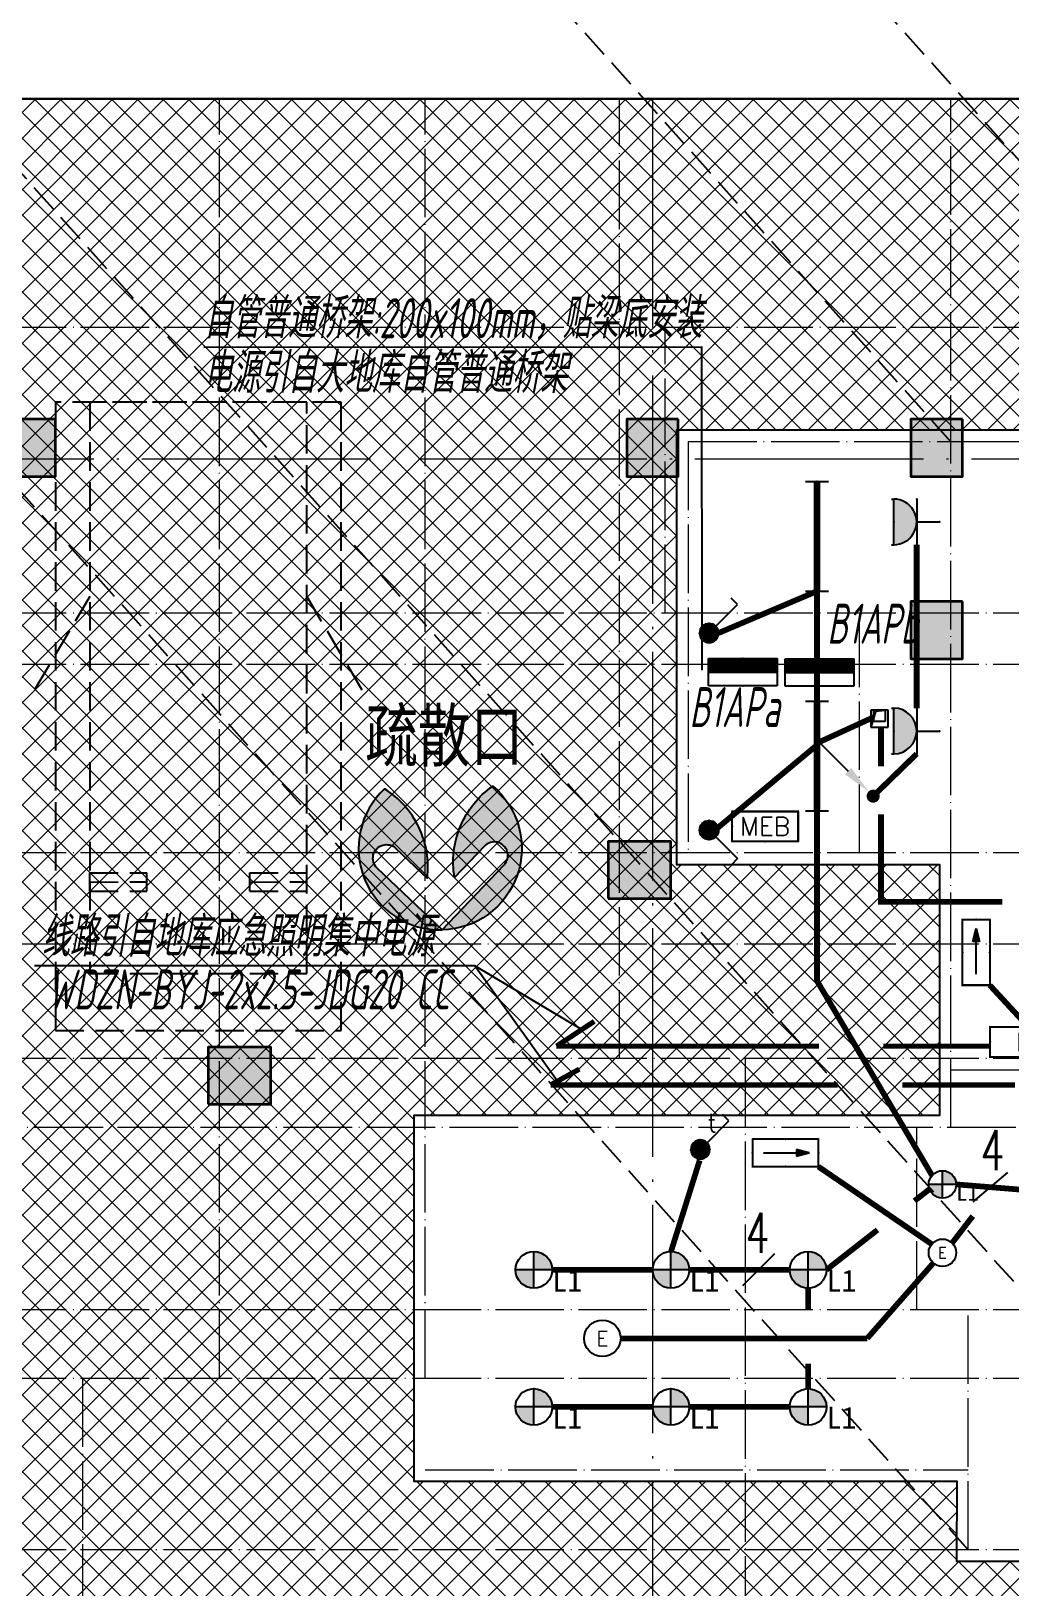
# Model space of a CAD drawing. Extents: x 2803505 to 5851001, y -1372902 to 24339.
# Drawn here: x 3259513 to 3268078, y -724214 to -710595 of the extents above; entities that cross this region are included whole.
import ezdxf
from ezdxf.enums import TextEntityAlignment as Align
from ezdxf.xclip import XClip

# ---------------------------------------------------------------- set-up
doc = ezdxf.new("R2010")
doc.units = 0
doc.header["$LTSCALE"] = 1000
doc.header["$MEASUREMENT"] = 0
doc.header["$XCLIPFRAME"] = 2
for name, pattern in [('__DASH', [0.35, 0.25, -0.1]), ('DASH', [0.35, 0.25, -0.1]), ('DOTE', [2.4200000000000004, 2, -0.2, 0.02, -0.2])]:
    doc.linetypes.add(name, pattern=pattern)
doc.layers.get('0').update_dxf_attribs({"linetype": 'CONTINUOUS'})
for name, color, linetype in [('!!电气', 1, 'CONTINUOUS'), ('0-R疏散口', 20, 'CONTINUOUS'), ('DIM-照明', 7, 'CONTINUOUS'), ('E-天花灯具', 92, 'CONTINUOUS'), ('EQUIP-插座', 3, 'CONTINUOUS'), ('EQUIP-照明', 3, 'CONTINUOUS'), ('EQUIP-箱柜', 3, 'CONTINUOUS'), ('HS-A-停车位（标准）', 9, 'CONTINUOUS'), ('LWIRE', 4, 'CONTINUOUS'), ('TEL_TEXT', 7, 'CONTINUOUS'), ('WIRE-应急', 1, 'DASH'), ('WIRE-照明', 2, 'CONTINUOUS'), ('疏散口', 20, 'CONTINUOUS')]:
    doc.layers.add(name, color=color, linetype=linetype)
for name, color, linetype, lineweight in [('DOTE', 19, 'DOTE', 9), ('填充', 251, 'CONTINUOUS', 5), ('砼柱', 2, 'CONTINUOUS', 35)]:
    doc.layers.add(name, color=color, linetype=linetype, lineweight=lineweight)
doc.styles.add('-宋体', font='', dxfattribs={"width": 0.8})
doc.styles.add('_TCH_LABEL', font='COMPLEX', dxfattribs={"bigfont": 'GBCBIG'})
doc.styles.add('_TEL_DIM', font='SIMPLEX', dxfattribs={"width": 0.8, "height": 3.5, "bigfont": 'HZTXT'})
doc.styles.add('HZTXT', font='gbeitc.shx', dxfattribs={"width": 0.8, "height": 400, "bigfont": 'hztxt.shx'})
doc.styles.get("Standard").update_dxf_attribs({"font": 'gbenor.shx', "bigfont": 'gbcbig.shx'})
doc.styles.add('黑体', font='simhei.ttf')
doc.styles.get('-宋体').set_extended_font_data('SimSun')

# ---------------------------------------------------------------- blocks, each defined once
blk = doc.blocks.new('A$C1DD019F9')
at = {"layer": '疏散口'}
h = blk.add_hatch(color=256, dxfattribs=at)
edge = h.paths.add_edge_path()
edge.add_line((1657.837590239942, 3315.723901660649), (367.3306208625436, 2025.216944172512))
edge.add_arc((562.7390984487897, 1829.808464785995), 276.3493204781321, 134.999999736071, 315.0000450135555)
edge.add_line((758.1477304548025, 1634.400139819365), (1381.488251060247, 2257.740654682275))
edge.add_arc((-487.2515846193137, 1989.868379143272), 1887.841129295078, -24.12321173134552, 8.157426411511608, ccw=False)
edge.add_arc((-487.2518275084583, 1989.868449001487), 1887.841379523462, 303.5961554791981, 335.8767893464231, ccw=False)
edge.add_arc((1657.83757689014, 1657.627985069564), 1658.095916591085, 89.99999953869542, 228.4172749558772, ccw=False)
h = blk.add_hatch(color=256, dxfattribs=at)
edge = h.paths.add_edge_path()
edge.add_line((1657.837590239942, 3315.723901660649), (2948.344559617341, 2025.216944172512))
edge.add_arc((2752.936082031095, 1829.808464785995), 276.3493204781321, -135.00004501355562, 45.000000263928996, ccw=False)
edge.add_line((2557.527450025082, 1634.400139819365), (1934.186929419636, 2257.740654682275))
edge.add_arc((3802.926765099197, 1989.868379143272), 1887.841129295078, 171.8425735884883, 204.1232117313454)
edge.add_arc((3802.927007988342, 1989.868449001489), 1887.841379523464, 204.123210653577, 236.403844520802)
edge.add_arc((1657.837603589745, 1657.627985069564), 1658.095916591085, 311.5827250441228, 450.0000004613047)
for points in [[(1657.837590239942, 3315.723901660649), (367.3306208625437, 2025.216944172512, 1.000000395120669), (758.1477304548025, 1634.400139819365), (1381.488251060247, 2257.740654682275, -0.1417897514410627), (1235.721885070204, 1218.307265423704, -0.141789732410033), (557.3581269979476, 417.3751685111782, -0.6899650482418342), (1657.837590239942, 3315.723901660649)], [(1657.837590239942, 3315.723901660649), (2948.344559617341, 2025.216944172512, -1.000000395120669), (2557.527450025082, 1634.400139819365), (1934.186929419636, 2257.740654682275, 0.1417897514410627), (2079.953295409679, 1218.307265423704, 0.141789732410033), (2758.317053481937, 417.3751685111782, 0.6899650482418342), (1657.837590239942, 3315.723901660649)]]:
    blk.add_lwpolyline(points, format="xyb", close=True, dxfattribs=at)
blk = doc.blocks.new('A$C25A378E3')
at = {"layer": 'HS-A-停车位（标准）', "linetype": 'DASH'}
for p, q in [((299.9288666398497, 4280.200665866025), (299.9276344913524, 4120.200664976728)), ((299.9288666398497, 4280.200665866025), (799.9285807174165, 4280.00894703425)), ((799.9285807174165, 4280.00894703425), (799.9273485837039, 4120.008946264163)), ((1699.929113851395, 4280.193678615266), (1699.927881702897, 4120.19367778569)), ((1699.929113851395, 4280.193678615266), (2199.928827928961, 4280.001959843212)), ((2199.928827928961, 4280.001959843212), (2199.927595795365, 4120.001958953799)), ((299.9276344913524, 4120.200664976728), (799.9273485837039, 4120.008946264163)), ((299.9282505712472, 4200.200665451237), (799.9279646449722, 4200.00894667895)), ((1699.927881702897, 4120.19367778569), (2199.927595795365, 4120.001958953799)), ((1699.928497782676, 4200.193678200361), (2199.928211856517, 4200.001959428308)), ((300.0205537431175, 1700.046125917463), (-199.9740653929766, 2550.049336581258)), ((2200.020893819514, 1700.035927985562), (2700.026429273654, 2550.032717227354))]:
    blk.add_line(p, q, dxfattribs=at)
for points in [[(1.164153218269348e-10, 5499.999999999884), (2499.999999842257, 5499.971898506512), (2499.938176556607, -0.02810114610474557), (-0.06182328553404659, 3.472669050097466e-07)], [(299.9943796824664, 4999.996627852321), (2199.994379562442, 4999.975270717288), (2199.938176575466, -0.02472896687686443), (299.9381766954903, -0.003371831844560802)]]:
    blk.add_lwpolyline(points, close=True, dxfattribs=at)
blk = doc.blocks.new('A$C24B36177')
for points in [[(-146925.0000000014, -57549.99999965215), (-147375.0000000014, -57549.99999965215), (-147375.0000000014, -58049.99999965215), (-146925.0000000014, -58049.99999965215)], [(-141475.0000000014, -57549.99999965215), (-141925.0000000014, -57549.99999965215), (-141925.0000000014, -58049.99999965215), (-141475.0000000014, -58049.99999965215)], [(-138988.8284322531, -57549.99999965215), (-139438.8284322531, -57549.99999965215), (-139438.8284322531, -58049.99999965215), (-138988.8284322531, -58049.99999965215)], [(-138988.8284322531, -59145.63335224113), (-139438.8284322531, -59145.63335224113), (-139438.8284322531, -59645.63335224113), (-138988.8284322531, -59645.63335224113)], [(-142088.8284322531, -61745.63336003432), (-141538.8284322531, -61745.63336003432), (-141538.8284322531, -61245.63336003432), (-142088.8284322531, -61245.63336003432)], [(-145588.8284322531, -63545.63336003432), (-145038.8284322531, -63545.63336003432), (-145038.8284322531, -63045.63336003432), (-145588.8284322531, -63045.63336003432)]]:
    blk.add_hatch(color=252).paths.add_polyline_path(points)
at = {"layer": '砼柱', "color": 252, "lineweight": 35}
for points in [[(-146925.0000000014, -57549.99999965215), (-147375.0000000014, -57549.99999965215), (-147375.0000000014, -58049.99999965215), (-146925.0000000014, -58049.99999965215)], [(-141475.0000000014, -57549.99999965215), (-141925.0000000014, -57549.99999965215), (-141925.0000000014, -58049.99999965215), (-141475.0000000014, -58049.99999965215)], [(-138988.8284322531, -57549.99999965215), (-139438.8284322531, -57549.99999965215), (-139438.8284322531, -58049.99999965215), (-138988.8284322531, -58049.99999965215)], [(-138988.8284322531, -59145.63335224113), (-139438.8284322531, -59145.63335224113), (-139438.8284322531, -59645.63335224113), (-138988.8284322531, -59645.63335224113)], [(-142088.8284322531, -61745.63336003432), (-141538.8284322531, -61745.63336003432), (-141538.8284322531, -61245.63336003432), (-142088.8284322531, -61245.63336003432)], [(-145588.8284322531, -63545.63336003432), (-145038.8284322531, -63545.63336003432), (-145038.8284322531, -63045.63336003432), (-145588.8284322531, -63045.63336003432)]]:
    blk.add_lwpolyline(points, close=True, dxfattribs=at)
blk = doc.blocks.new('A$C74D73064')
at = {"layer": '填充'}
h = blk.add_hatch(dxfattribs=at)
h.set_pattern_fill('ANSI37', color=252, scale=100, style=0)
h.set_pattern_definition([(45, (953418.0689988486, -464688.2486653434), (-112.2532015133644, 112.2532015133644), []), (135, (953418.0689988486, -464688.2486653434), (-112.2532015133644, -112.2532015133644), [])])
h.paths.add_polyline_path([(-52083.8042565519, 29673.63306600228), (1916.182610989315, 29673.63306600228), (1916.182610989315, 10173.63306717912), (-52083.8042565519, 10173.63306717912)])
h.paths.add_polyline_path([(-11083.74449147959, 26773.63476965984), (-11083.6912403265, 26773.57648456504), (-8783.494346726686, 26773.58785209735), (-8783.541175148915, 22973.64755439037), (-11083.74380220973, 22973.63067205681), (-11083.74432452547, 20773.90513350873), (-6483.936796479975, 20773.90367310331), (-6483.949477702496, 17573.8891423319), (-11233.75562675064, 17573.88914349547), (-11233.74334123172, 16873.63447377633), (-13933.75744213234, 16873.63447372487), (-13933.75760567561, 18973.65223021363), (-14083.75512862846, 18973.58447738446), (-14083.75382049417, 21373.59925963939), (-14083.74705618818, 21373.7135991673), (-14083.75400239287, 26773.63143626088)], flags=16)
h.paths.add_polyline_path([(-39083.81565275008, 26773.65008661814), (-39083.86890390317, 26773.59180152335), (-41384.06579750299, 26773.60316905566), (-41384.01896908076, 22973.66287134867), (-39083.81634201994, 22973.64598901512), (-39083.81581970421, 20773.92045046703), (-43683.6233477497, 20773.91899006162), (-43683.61066652718, 17573.90445929021), (-38933.80451747903, 17573.90446045378), (-38933.81680299796, 16873.64979073463), (-36233.80270209734, 16873.64979068318), (-36233.80253855407, 18973.66754717194), (-36083.80501560122, 18973.59979434276), (-36083.80632373551, 21373.6145765977), (-36083.8130880415, 21373.7289161256), (-36083.8061418368, 26773.64675321919)], flags=16)
at = {"color": 252}
for points in [[(-52083.8042565519, 29673.63306600228), (1916.182610989315, 29673.63306600228), (1916.182610989315, 10173.63306717912), (-52083.8042565519, 10173.63306717912)], [(-39083.81565275008, 26773.65008661814), (-39083.86890390317, 26773.59180152335), (-41384.06579750299, 26773.60316905566), (-41384.01896908076, 22973.66287134867), (-39083.81634201994, 22973.64598901512), (-39083.81581970421, 20773.92045046703), (-43683.6233477497, 20773.91899006162), (-43683.61066652718, 17573.90445929021), (-38933.80451747903, 17573.90446045378), (-38933.81680299796, 16873.64979073463), (-36233.80270209734, 16873.64979068318), (-36233.80253855407, 18973.66754717194), (-36083.80501560122, 18973.59979434276), (-36083.80632373551, 21373.6145765977), (-36083.8130880415, 21373.7289161256), (-36083.8061418368, 26773.64675321919)]]:
    blk.add_lwpolyline(points, close=True, dxfattribs=at)
at = {"layer": 'DOTE', "color": 252}
for p, q in [((-41594.96489887079, 93136.92275867716), (-41594.96489887079, 8148.87607650971)), ((196116.043700602, 26519.29986870533), (-86385.24772744626, 26519.29986870522))]:
    blk.add_line(p, q, dxfattribs=at)
at = {"layer": 'DOTE', "color": 252, "linetype": 'DOTE', "ltscale": 0.3}
for p, q in [((-41283.7908923194, 26673.90195027459), (-41284.07226362044, 23073.63609913003)), ((-41283.78804824897, 26673.89948944852), (-38983.80329407274, 26673.89948944876)), ((-38983.96692679939, 26673.91279368429), (-36183.96692247968, 26673.91279368417)), ((-38983.96426578402, 21173.63297298539), (-36183.96373678977, 21173.63501462399)), ((-43583.60904836282, 17673.6404758913), (-38833.8032974177, 17673.64048973739))]:
    blk.add_line(p, q, dxfattribs=at)
at = {"layer": '填充', "color": 252}
for points in [[(-52083.8042565519, 29673.63306600228), (1916.182610989315, 29673.63306600228), (1916.182610989315, 10173.63306717912), (-52083.8042565519, 10173.63306717912)], [(-39083.81565275008, 26773.65008661814), (-39083.86890390317, 26773.59180152335), (-41384.06579750299, 26773.60316905566), (-41384.01896908076, 22973.66287134867), (-39083.81634201994, 22973.64598901512), (-39083.81581970421, 20773.92045046703), (-43683.6233477497, 20773.91899006162), (-43683.61066652718, 17573.90445929021), (-38933.80451747903, 17573.90446045378), (-38933.81680299796, 16873.64979073463), (-36233.80270209734, 16873.64979068318), (-36233.80253855407, 18973.66754717194), (-36083.80501560122, 18973.59979434276), (-36083.80632373551, 21373.6145765977), (-36083.8130880415, 21373.7289161256), (-36083.8061418368, 26773.64675321919)]]:
    blk.add_lwpolyline(points, close=True, dxfattribs=at)
at = {"color": 252}
blk.add_blockref('A$C24B36177', (100104.7992927883, 84419.25646130543), dxfattribs=at)
at = {"layer": '0-R疏散口', "color": 252, "xscale": -0.4305656706515025, "yscale": 0.4305656706515025, "zscale": 0.4305656706515025, "rotation": 181.4259203059818}
blk.add_blockref('A$C1DD019F9', (-44184.43697331846, 23809.04406353913), dxfattribs=at)
at = {"layer": 'HS-A-停车位（标准）', "color": 252, "linetype": 'DASH', "xscale": -1, "rotation": 179.9993559612105}
blk.add_blockref('A$C25A378E3', (-46819.90307558491, 27019.29986835935), dxfattribs=at)
at = {"layer": '0-R疏散口', "color": 252, "style": '-宋体', "width": 0.75}
blk.add_text('疏散口', height=450, dxfattribs=at).set_placement((-44108.35465147963, 23877.91403834289))
blk = doc.blocks.new('HFHFTHFD')
at = {"layer": 'DOTE', "linetype": 'DOTE', "ltscale": 0.3}
for p, q in [((425316.5787020741, 601748.8100473222), (425316.5787020741, 612948.8100463543)), ((427116.5787021646, 601748.8100473222), (427116.5787027501, 612948.8100463543)), ((428816.5787016117, 604548.8100388076), (428816.5787015849, 612948.8100463543)), ((431716.5787021924, 603949.0803065526), (431716.5787021923, 612948.8100463543)), ((472616.5787020951, 610948.8100463543), (418616.5787028495, 610948.8100463543)), ((429216.5787418562, 608448.8079394411), (429216.5792071599, 610948.8075475836)), ((472616.5787020951, 608448.8100463543), (418616.5787028495, 608448.8100463543)), ((430916.5787021924, 606348.8100465569), (430916.5787021922, 608448.8100463543)), ((472616.5787020951, 607998.8100463543), (418616.5787028495, 607998.8100463543)), ((472616.5787020951, 606348.8100465569), (418616.5787028495, 606348.8100465569)), ((472616.5787020951, 605548.8100406288), (418616.5787028495, 605548.8100406289)), ((472616.5787020951, 604548.8100471114), (418616.5787028495, 604548.8100471116)), ((429916.7956125877, 604548.8100471115), (429916.5572264311, 593448.8100475312)), ((418616.5787028495, 603949.0803176122), (472616.5787020951, 603949.0802720234)), ((431416.5779594908, 602348.8100463725), (431416.5779592263, 603948.8100463734)), ((472616.5787020951, 602348.8100463724), (418616.5787028495, 602348.8100463726)), ((431866.5787074884, 600248.8100463784), (431866.5787075731, 602348.8100463543)), ((472616.5787020951, 601748.8100473221), (418616.5787028495, 601748.8100473222)), ((424116.5787026776, 601748.8100392178), (424116.5787026776, 593448.8100475312)), ((472616.5787020951, 600248.810045596), (418616.5787028495, 600248.8100466327))]:
    blk.add_line(p, q, dxfattribs=at)
blk = doc.blocks.new('A$C7F3A17C0')
at = {"color": 251, "linetype": '__DASH', "true_color": 0x636466}
for p, q in [((22902.27094201744, 33464.56624208507), (5579.640258559957, 52818.60173579375)), ((25702.27094089426, 33464.56624208507), (8379.640257436782, 52818.60173579375)), ((23052.27163664997, 23764.56650227751), (5729.640953192487, 43118.60199598619)), ((25552.46730292588, 23764.56650227751), (8229.836619468406, 43118.60199598619))]:
    blk.add_line(p, q, dxfattribs=at)
ref = blk.add_blockref('A$C74D73064', (61886.2688948838, 6790.932014730526))
XClip(ref).set_block_clipping_path([(-52083.80424523528, 10173.634474907187), (1916.182622306107, 29673.634473730403)])
blk.add_blockref('HFHFTHFD', (-408814.1128116697, -576484.2435578944))
blk = doc.blocks.new('$equip$00002540')
blk.add_hatch(color=256).paths.add_polyline_path([(0.2400000000016007, 0.3720000000030268), (0.2400000000016007, 0.2280000000064319), (0.5280000000020664, 0.3000000000029104)])
for p, q in [((-0.7199999999975262, 0.6000000000058208), (-0.7199999999975262, 0)), ((0.7199999999975262, 0.6000000000058208), (-0.7199999999975262, 0.6000000000058208)), ((0.2400000000016007, 0.3720000000030268), (0.2400000000016007, 0.2280000000064319)), ((0.5280000000020664, 0.3000000000029104), (0.2400000000016007, 0.3720000000030268)), ((0.7199999999975262, 0), (0.7199999999975262, 0.6000000000058208)), ((-0.7199999999975262, 0), (0.7199999999975262, 0)), ((0.2400000000016007, 0.2280000000064319), (0.5280000000020664, 0.3000000000029104))]:
    blk.add_line(p, q)
at = {"color": 7}
blk.add_line((-0.4800000000032014, 0.3000000000029104), (0.4800000000032014, 0.3000000000029104), dxfattribs=at)
at = {"const_width": 0.04}
blk.add_lwpolyline([(-0.7199999999975262, 0.6000000000058208), (-0.7199999999975262, 0), (0.7199999999975262, 0), (0.7199999999975262, 0.6000000000058208), (-0.7199999999975262, 0.6000000000058208), (-0.7199999999975262, 0)], dxfattribs=at)
for p in [(0, 0.6000000000058208), (-0.7199999999975262, 0.3000000000029104), (0, 0), (0.7199999999975262, 0.3000000000029104)]:
    blk.add_point(p)
at = {"color": 7, "style": '_TEL_DIM', "flags": 1}
blk.add_attdef('A', text='', height=2e-05, dxfattribs=at).set_placement((0, 0), align=Align.MIDDLE_CENTER)
blk = doc.blocks.new('$equip$00002534')
for p, q in [((-0.7200000000011642, 0.6599999999998545), (-0.7200000000011642, 0)), ((0.7200000000011642, 0.6599999999998545), (-0.7200000000011642, 0.6599999999998545)), ((0.7200000000011642, 0), (0.7200000000011642, 0.6599999999998545)), ((-0.7200000000011642, 0), (0.7200000000011642, 0))]:
    blk.add_line(p, q)
at = {"const_width": 0.04}
blk.add_lwpolyline([(-0.7200000000011642, 0.6599999999998545), (-0.7200000000011642, 0), (0.7200000000011642, 0), (0.7200000000011642, 0.6599999999998545), (-0.7200000000011642, 0.6599999999998545), (-0.7200000000011642, 0)], dxfattribs=at)
for p in [(0, 0.6599999999998545), (-0.7200000000011642, 0.3299999999981083), (0, 0), (0.7200000000011642, 0.3299999999981083)]:
    blk.add_point(p)
at = {"color": 7, "style": '_TEL_DIM'}
blk.add_attdef('$TEXT$', text='', height=0.4, dxfattribs=at).set_placement((0, 0.3299999999981083), align=Align.MIDDLE_CENTER)
at = {"color": 7, "style": '_TEL_DIM', "flags": 1}
blk.add_attdef('A', text='', height=2e-05, dxfattribs=at).set_placement((0, 0), align=Align.MIDDLE_CENTER)
blk = doc.blocks.new('A$C04F44ECC')
at = {"layer": '!!电气'}
for p, q in [((0, 0), (-300, 0)), ((-300, 0), (-300, -300)), ((-250, -200), (-250, 0)), ((0, 0), (-223.3450037743896, -26.92685067094862)), ((-50, 0), (-50, -200)), ((0, -300), (0, 0)), ((-223.3450037743896, -26.92685067094862), (-300, -300)), ((-50, -200), (-250, -200)), ((-300, -300), (0, -300))]:
    blk.add_line(p, q, dxfattribs=at)
blk = doc.blocks.new('$equip$00001159')
for p, q in [((-1.200000000000728, 0.25), (-1.200000000000728, -0.25)), ((-1.200000000000728, 0), (1.200000000000728, 0)), ((1.200000000000728, 0.25), (1.200000000000728, -0.25))]:
    blk.add_line(p, q)
at = {"const_width": 0.14}
blk.add_lwpolyline([(-1.200000000000728, 0), (1.200000000000728, 0)], dxfattribs=at)
at = {"layer": 'EQUIP-照明'}
for p in [(-1.200000000000728, 0), (0, 0), (1.200000000000728, 0)]:
    blk.add_point(p, dxfattribs=at)
at = {"layer": 'EQUIP-照明', "flags": 9}
blk.add_attdef('A', (0, 0), '', height=2e-05, dxfattribs=at)
blk = doc.blocks.new('*X10')
at = {"color": 0}
for p, q in [((-250, 32.84271247461896), (-182.842712474619, 100)), ((-250, 68.19805153394634), (-218.1980515339463, 100)), ((-247.4873734152916, 0), (-147.4873734152916, 100)), ((-212.1320343559642, 0), (-112.1320343559642, 100)), ((-176.7766952966369, 0), (-76.77669529663686, 100)), ((-141.4213562373095, 0), (-41.42135623730948, 100)), ((-106.0660171779821, 0), (-6.066017177982118, 100)), ((-70.71067811865474, 0), (29.28932188134526, 100)), ((-35.35533905932737, 0), (64.64466094067264, 100)), ((0, 0), (100, 100)), ((35.35533905932737, 0), (135.3553390593274, 100)), ((70.71067811865474, 0), (170.7106781186548, 100)), ((106.0660171779821, 0), (206.0660171779821, 100)), ((141.4213562373095, 0), (241.4213562373095, 100)), ((176.7766952966369, 0), (250, 73.22330470336315)), ((212.1320343559642, 0), (250, 37.86796564403577)), ((247.4873734152916, 0), (250, 2.512626584708425))]:
    blk.add_line(p, q, dxfattribs=at)
blk = doc.blocks.new('$equip$00001414')
for p, q in [((0.75, 0.5999999999985448), (-0.75, 0.5999999999985448)), ((-0.75, 0.5999999999985448), (-0.75, 0)), ((0.75, 0), (0.75, 0.5999999999985448)), ((-0.75, 0.2999999999992724), (0.75, 0.2999999999992724)), ((-0.75, 0), (0.75, 0))]:
    blk.add_line(p, q)
at = {"const_width": 0.3}
blk.add_lwpolyline([(-0.75, 0.1500000000014552), (0.75, 0.1500000000014552)], dxfattribs=at)
for p in [(0, 0.5999999999985448), (-0.75, 0.2999999999992724), (0, 0), (0.75, 0.2999999999992724)]:
    blk.add_point(p)
at = {"xscale": 0.00300000000061118, "yscale": 0.00300000000061118, "zscale": 0.00300000000061118}
blk.add_blockref('*X10', (0, 0), dxfattribs=at)
at = {"style": '_TCH_LABEL', "flags": 9}
blk.add_attdef('A', (0, 0), '', height=2e-05, dxfattribs=at)
blk = doc.blocks.new('$equip$00001237')
for p, q in [((-0.5, 1.05000000000291), (-0.5, 1)), ((0.5, 1.05000000000291), (0.5, 1)), ((-0.5, 1), (0.5, 1)), ((0.5, 0.5), (-0.5, 0.5)), ((0, 0.5), (0, 0))]:
    blk.add_line(p, q)
blk.add_arc((0, 1), 0.500000000000025, 180, 0)
for p in [(0, 1), (-0.5, 0.5), (0.5, 0.5), (0, 0)]:
    blk.add_point(p)
for points in [[(0.4330127018911298, 0.75), (-0.4330127018911298, 0.75), (0.5, 1), (-0.5, 1)], [(0.25, 0.5669872981088702), (-0.25, 0.5669872981088702), (0.4330127018911298, 0.75), (-0.4330127018911298, 0.75)], [(0, 0.5), (0, 0.5), (0.25, 0.5669872981088702), (-0.25, 0.5669872981088702)]]:
    blk.add_solid(points)
at = {"flags": 9}
blk.add_attdef('A', (0, 0), '', height=2e-05, dxfattribs=at)
blk = doc.blocks.new('$equip$00001962')
for p, q in [((0.1473139127519971, 0.3556472460822988), (0.625000000003638, 0.8333333333339397)), ((0.625000000003638, 0.8333333333339397), (0.7664213562420628, 0.6919119770955149))]:
    blk.add_line(p, q)
blk.add_circle((3.637978807091713e-12, 0.2083333333339397), 0.2083333333334168)
for p in [(1.091393642127514e-11, 0.4166666666660603), (-0.2083333333284827, 0.2083333333375776), (1.091393642127514e-11, 0), (0.2083333333393966, 0.2083333333375776)]:
    blk.add_point(p)
for points in [[(-0.1041666666642413, 0.3887552924552438), (0.1041666666715173, 0.3887552924552438), (-0.1804219591176661, 0.312500000001819), (0.1804219591249421, 0.312500000001819)], [(3.637978807091713e-12, 0.4166666666660603), (3.637978807091713e-12, 0.4166666666660603), (-0.1041666666642413, 0.3887552924552438), (0.1041666666715173, 0.3887552924552438)], [(-0.1804219591176661, 0.312500000001819), (0.1804219591249421, 0.312500000001819), (-0.2083333333284827, 0.2083333333339397), (0.2083333333357587, 0.2083333333339397)], [(-0.1804219591176661, 0.1041666666660603), (0.1804219591249421, 0.1041666666660603), (-0.2083333333284827, 0.2083333333339397), (0.2083333333357587, 0.2083333333339397)], [(-0.1041666666642413, 0.02791137421263556), (0.1041666666715173, 0.02791137421263556), (-0.1804219591176661, 0.1041666666660603), (0.1804219591249421, 0.1041666666660603)], [(3.637978807091713e-12, 1.818989403545856e-12), (3.637978807091713e-12, 1.818989403545856e-12), (-0.1041666666642413, 0.02791137421263556), (0.1041666666715173, 0.02791137421263556)]]:
    blk.add_solid(points)
at = {"layer": 'TEL_TEXT', "style": '_TEL_DIM', "flags": 1}
blk.add_attdef('A', text='', height=2e-05, dxfattribs=at).set_placement((0, 0), align=Align.MIDDLE_CENTER)
blk = doc.blocks.new('$TelecSys$00000078')
for p, q in [((1.150000000001455, 1.149999999999636), (0.5499999999992724, 0.5499999999992724)), ((0.1041666666678793, 0.1041666666660603), (0.1041666666678793, 0.1041666666660603)), ((-0.1041666666678793, -0.1041666666660603), (-0.1041666666678793, -0.1041666666660603))]:
    blk.add_line(p, q)
at = {"const_width": 0.1425}
blk.add_lwpolyline([(-0.07125000000087311, 0, 1), (0.07125000000087311, 0, 1)], format="xyb", close=True, dxfattribs=at)
blk.add_solid([(0.6199999999989814, 0.4799999999995634), (0.4799999999995634, 0.6200000000008004), (0.09999999999854481, 0.1000000000003638)])
at = {"width": 0.8, "flags": 9}
blk.add_attdef('A', (0, 0), '', height=2e-05, dxfattribs=at)
blk = doc.blocks.new('111')
at = {"layer": 'E-天花灯具'}
h = blk.add_hatch(color=251, dxfattribs=at)
h.paths.add_polyline_path([(-10016889.63726535, -2841423.80317555), (-10016849.63726535, -2841423.80317555, 0.414213562373095), (-10016889.63726535, -2841383.80317555)])
h.paths.add_polyline_path([(-10016929.63726535, -2841423.80317555, 0.414213562373095), (-10016889.63726535, -2841463.80317555), (-10016889.63726535, -2841423.80317555)])
for p, q in [((-10016889.63726535, -2841463.80317555), (-10016889.63726535, -2841383.80317555)), ((-10016849.63726535, -2841423.80317555), (-10016929.63726535, -2841423.80317555))]:
    blk.add_line(p, q, dxfattribs=at)
blk.add_circle((-10016889.63726535, -2841423.80317555), 40.00000000009442, dxfattribs=at)
at = {"layer": 'E-天花灯具', "style": '黑体'}
blk.add_text('L1', height=48.00000000015367, dxfattribs=at).set_placement((-10016849.17937545, -2841471.508068854))
blk = doc.blocks.new('$equip$00001822')
for p, q in [((0.1473139127483591, 0.3556472460822988), (0.625, 0.8333333333339397)), ((0.625, 0.8333333333339397), (0.7664213562384248, 0.6919119770955149))]:
    blk.add_line(p, q)
blk.add_circle((0, 0.2083333333339397), 0.2083333333334168)
for p in [(0, 0.4166666666660603), (-0.2083333333357587, 0.2083333333339397), (-0.01544940226449398, 0.0005736313996749232), (0.2083333333357587, 0.2083333333339397)]:
    blk.add_point(p)
for points in [[(-0.1041666666715173, 0.3887552924552438), (0.1041666666715173, 0.3887552924552438), (-0.1804219591213041, 0.312500000001819), (0.1804219591213041, 0.312500000001819)], [(0, 0.4166666666660603), (0, 0.4166666666660603), (-0.1041666666715173, 0.3887552924552438), (0.1041666666715173, 0.3887552924552438)], [(-0.1804219591213041, 0.312500000001819), (0.1804219591213041, 0.312500000001819), (-0.2083333333284827, 0.2083333333339397), (0.2083333333284827, 0.2083333333339397)], [(-0.1804219591213041, 0.1041666666660603), (0.1804219591213041, 0.1041666666660603), (-0.2083333333284827, 0.2083333333339397), (0.2083333333284827, 0.2083333333339397)], [(-0.1041666666715173, 0.02791137421263556), (0.1041666666715173, 0.02791137421263556), (-0.1804219591213041, 0.1041666666660603), (0.1804219591213041, 0.1041666666660603)], [(0, 1.818989403545856e-12), (0, 1.818989403545856e-12), (-0.1041666666715173, 0.02791137421263556), (0.1041666666715173, 0.02791137421263556)]]:
    blk.add_solid(points)
at = {"color": 7, "style": '_TEL_DIM'}
blk.add_attdef('$TEXT$', text='', height=0.4, dxfattribs=at).set_placement((0.5805799275694881, 0.4645799965601327), align=Align.MIDDLE_CENTER)
at = {"color": 7, "style": '_TEL_DIM', "flags": 1}
blk.add_attdef('A', text='', height=2e-05, dxfattribs=at).set_placement((0, 0), align=Align.MIDDLE_CENTER)
blk = doc.blocks.new('$equip$00001838')
blk.add_circle((0, 0), 0.5)
at = {"style": '_TEL_DIM'}
blk.add_attdef('$TEXT$', text='', height=0.4, dxfattribs=at).set_placement((0, 0), align=Align.MIDDLE_CENTER)
at = {"style": '_TEL_DIM', "flags": 1}
blk.add_attdef('A', text='', height=2e-05, dxfattribs=at).set_placement((0, 0), align=Align.MIDDLE_CENTER)
blk = doc.blocks.new('$TelecSys$00000095')
blk.add_line((0.4000000000014552, 0.3999999999996362), (-0.4000000000014552, -0.3999999999996362))
at = {"width": 0.8}
blk.add_attdef('N', text='', height=1, dxfattribs=at).set_placement((-0.01742161003494402, 1.055555546241521), align=Align.MIDDLE)
blk = doc.blocks.new('$TelecSys$00000152')
blk.add_blockref('$TelecSys$00000095', (0, 0))
at = {"style": '_TEL_DIM', "width": 0.7}
blk.add_attdef('N', text='', height=0.875, dxfattribs=at).set_placement((-0.01524390878330451, 0.9236111029604217), align=Align.MIDDLE)

msp = doc.modelspace()

# ---------------------------------------------------------------- linework, layer by layer
at = {"layer": '!!电气', "color": 1}
for p, q in [((3261024.39317735, -713360.3391419373), (3265384.220207083, -713359.1541600857)), ((3265384.220207083, -716188.999688917), (3265383.451067545, -713359.1543691341)), ((3259544.159901292, -718773.0317014701), (3263391.969552093, -718773.0317014701))]:
    msp.add_line(p, q, dxfattribs=at)
at = {"layer": '!!电气'}
for p, q in [((3264115.28867613, -719784.4493745953), (3263391.969552093, -718773.0317014701)), ((3263391.969552093, -718773.0317014701), (3264331.779488435, -719335.0851118016))]:
    msp.add_line(p, q, dxfattribs=at)
at = {"layer": 'WIRE-应急', "color": 1}
for points, const_width in [([(3267902.032748037, -718947.2953047423), (3268238.587352701, -719311.904326724)], 50), ([(3264110.470990753, -719480.6279549912), (3264440.942333629, -719263.2945071632)], 45), ([(3266408.74594656, -719480.627954254), (3264110.470990753, -719480.6279549912)], 45), ([(3267903.874630653, -719480.627953922), (3266970.206629827, -719480.6279540547)], 45), ([(3264058.290940948, -719820.5362005901), (3264310.495667955, -719681.4447380524)], 45), ([(3266570.683724294, -719820.5362005738), (3264058.290940948, -719820.5362005901)], 45), ([(3268123.936481569, -719820.5362005896), (3267137.655341364, -719820.5362005722)], 45)]:
    msp.add_lwpolyline(points, dxfattribs=dict(at, const_width=const_width))
at = {"layer": 'WIRE-应急', "linetype": 'DASH', "const_width": 50}
for points in [[(3266402.12030562, -720535.0952991474), (3267393.749452584, -721213.7271339766)], [(3267572.061047215, -721204.1435455189), (3267753.062581528, -720968.1955677714)], [(3266829.205916732, -722038.572167104), (3267408.043085696, -721379.1788374797)]]:
    msp.add_lwpolyline(points, dxfattribs=at)
at = {"layer": 'WIRE-应急', "color": 1, "linetype": 'DASH', "const_width": 50}
msp.add_lwpolyline([(3264672.307541026, -722038.5721665855), (3266829.205916732, -722038.572167104)], dxfattribs=at)
at = {"layer": 'WIRE-照明', "color": 2, "linetype": 'Continuous', "const_width": 50}
for points in [[(3267262.126759655, -716521.8400569014), (3267262.126757989, -715091.0361118634)], [(3265528.55718152, -715864.0032640971), (3266389.819128108, -715497.7785367962)], [(3266389.819128108, -716375.8771389389), (3266389.819128108, -715497.7785367962)], [(3266389.819128108, -716459.8017051519), (3266389.819128108, -716375.8771389389)], [(3266881.807077236, -717292.0808753815), (3267262.126760121, -716921.8400569014)], [(3265112.305052832, -721278.572666546), (3265363.235020399, -720480.4319500127)], [(3267242.914737158, -720835.451151465), (3267381.789876528, -720726.759830596)], [(3267607.208233472, -720690.4686526423), (3268202.111414104, -720739.0040073508)], [(3266472.305052832, -721438.5726665483), (3266919.497742915, -721088.5750759876)], [(3264072.305052832, -721438.5726665483), (3264950.964863023, -721438.5726665483)], [(3265272.305052832, -721438.5726665483), (3266152.305052831, -721438.5726665483)], [(3266312.305052831, -721789.0086269745), (3266312.305052831, -721598.5726665483)], [(3266312.305052831, -722478.5726665483), (3266312.305052831, -722260.3978287103)], [(3264072.305052831, -722638.5726665483), (3264952.305052831, -722638.5726665483)], [(3265272.305052832, -722638.5726665483), (3266152.305052831, -722638.5726665483)]]:
    msp.add_lwpolyline(points, dxfattribs=at)
at = {"layer": 'WIRE-照明', "const_width": 50}
msp.add_lwpolyline([(3266405.923163799, -716820.4723370959), (3266887.127720922, -716599.9405479805)], dxfattribs=at)
at = {"layer": 'WIRE-照明', "linetype": 'Continuous', "const_width": 50}
for points in [[(3266950.047366773, -716688.9996970167), (3266950.047366773, -717032.1845114297)], [(3265522.974918339, -717568.0465218473), (3266389.819128108, -716844.8551418633)], [(3266389.818359558, -717324.8085274742), (3266389.818359558, -718908.9003270144), (3267396.605679494, -720611.7846186028)], [(3266950.046598222, -717452.5201127889), (3266950.046598222, -718216.0871429505), (3268013.080892547, -718216.0871632603)]]:
    msp.add_lwpolyline(points, dxfattribs=at)

# ---------------------------------------------------------------- block references
at = {"layer": '!!电气'}
for p in [(3244659.660867011, -747653.5751154526), (3244659.660867011, -808053.5751154526)]:
    msp.add_blockref('A$C7F3A17C0', p, dxfattribs=at)
at = {"xscale": 0.5, "yscale": 0.5, "zscale": 0.5}
msp.add_blockref('A$C04F44ECC', (3267012.126952372, -716538.9530826273), dxfattribs=at)
at = {"layer": 'DIM-照明'}
ref = msp.add_blockref('$TelecSys$00000152', (3267904.659823788, -720714.7363299965), dxfattribs=dict(at, xscale=350, yscale=350, zscale=350, rotation=355.3358367856443))
ref.add_attrib('N', '4', dxfattribs={"layer": '0', "color": 7, "height": 350, "style": '_TEL_DIM', "width": 0.6999999999999997}).set_placement((3267925.628367705, -720392.1091049616), align=Align.MIDDLE)
ref = msp.add_blockref('$TelecSys$00000152', (3265876.738843056, -721438.5726665483), dxfattribs=dict(at, xscale=350, yscale=350, zscale=350))
ref.add_attrib('N', '4', dxfattribs={"layer": '0', "color": 7, "height": 350, "style": '_TEL_DIM', "width": 0.7}).set_placement((3265871.403474982, -721115.3087805122), align=Align.MIDDLE)
at = {"layer": 'E-天花灯具'}
for p, xscale, yscale, zscale in [((33318156.12002952, 7803580.940874008), 3, 3, 3), ((43331470.85411423, 10644256.64003565), 4, 4, 4), ((43332670.85411423, 10644256.64003565), 4, 4, 4), ((43333870.85411423, 10644256.64003565), 4, 4, 4), ((43331470.85411423, 10643056.64003565), 4, 4, 4), ((43332670.85411423, 10643056.64003565), 4, 4, 4), ((43333870.85411423, 10643056.64003565), 4, 4, 4)]:
    msp.add_blockref('111', p, dxfattribs=dict(at, xscale=xscale, yscale=yscale, zscale=zscale))
at = {"layer": 'EQUIP-插座', "color": 2, "xscale": 400, "yscale": 400, "zscale": 400}
for p, rotation in [((3267462.126757756, -714891.0361116304), 90.00000006673245), ((3267462.126759888, -716721.8400566686), 90.0000000666997)]:
    msp.add_blockref('$equip$00001237', p, dxfattribs=dict(at, rotation=rotation))
at = {"layer": 'EQUIP-照明', "xscale": 400, "yscale": 400, "zscale": 400, "rotation": 90}
for p in [(3266389.819128108, -715017.7785367958), (3266389.819128108, -716939.8017051519)]:
    msp.add_blockref('$equip$00001159', p, dxfattribs=at)
at = {"layer": 'EQUIP-照明', "color": 2, "yscale": 400, "zscale": 400}
for p, xscale, rotation in [((3265361.890514853, -715864.0032652422), -400, 270.0000003920923), ((3265361.890526657, -717588.8798562818), 400, 270.0000003920943)]:
    msp.add_blockref('$equip$00001962', p, dxfattribs=dict(at, xscale=xscale, rotation=rotation))
at = {"layer": 'EQUIP-照明'}
ref = msp.add_blockref('$equip$00002534', (3265936.188407138, -717689.0449825773), dxfattribs=dict(at, xscale=-400, yscale=400, zscale=400, rotation=2.851825823491083e-05))
ref.add_attrib('$TEXT$', 'MEB', dxfattribs={"layer": '0', "color": 7, "height": 160, "rotation": 2.852137587008995e-05, "style": '_TEL_DIM'}).set_placement((3265936.188341436, -717557.0449825773), align=Align.MIDDLE_CENTER)
at = {"layer": 'EQUIP-照明', "color": 1}
for p, xscale, yscale, zscale, rotation in [((3267662.03274774, -718659.2953049886), -400, 400, 400, 270.0000000585715), ((3266114.120211536, -720535.0950733441), 399.9999999999999, 399.9999999999999, 399.9999999999999, 359.9999550778749)]:
    msp.add_blockref('$equip$00002540', p, dxfattribs=dict(at, xscale=xscale, yscale=yscale, zscale=zscale, rotation=rotation))
ref = msp.add_blockref('$equip$00002534', (3268191.874630751, -719575.9043267715), dxfattribs=dict(at, xscale=-400, yscale=400, zscale=400, rotation=5.856994889086309e-08))
ref.add_attrib('$TEXT$', 'F', dxfattribs={"layer": '0', "color": 7, "height": 160, "style": '_TEL_DIM'}).set_placement((3268191.874630615, -719443.9043267724), align=Align.MIDDLE_CENTER)
at = {"layer": 'EQUIP-照明', "color": 2}
ref = msp.add_blockref('$equip$00001822', (3265285.802309343, -720384.6134619243), dxfattribs=dict(at, xscale=-400, yscale=400, zscale=400, rotation=269.9999999902546))
ref.add_attrib('$TEXT$', 't', dxfattribs={"layer": '0', "color": 7, "height": 160, "style": '_TEL_DIM'}).set_placement((3265471.634308007, -720152.3814909281), align=Align.MIDDLE_CENTER)
at = {"layer": 'EQUIP-照明', "color": 6}
ref = msp.add_blockref('$equip$00001838', (3267487.208233472, -721288.9963592612), dxfattribs=dict(at, xscale=240, yscale=240, zscale=240, rotation=315))
ref.add_attrib('$TEXT$', 'E', dxfattribs={"layer": '0', "color": 7, "height": 96, "style": '_TEL_DIM'}).set_placement((3267487.208233472, -721288.9963592612), align=Align.MIDDLE_CENTER)
ref = msp.add_blockref('$equip$00001838', (3264512.307541026, -722038.5721665472), dxfattribs=dict(at, xscale=320.0000000000001, yscale=320.0000000000001, zscale=320.0000000000001, rotation=315))
ref.add_attrib('$TEXT$', 'E', dxfattribs={"layer": '0', "color": 7, "height": 128, "style": '_TEL_DIM'}).set_placement((3264512.307541026, -722038.5721665472), align=Align.MIDDLE_CENTER)
at = {"layer": 'EQUIP-箱柜', "xscale": -400, "yscale": 400, "zscale": 400, "rotation": 180}
for p in [(3265741.419359089, -716086.2173732185), (3266412.008637772, -716088.9634896592)]:
    msp.add_blockref('$equip$00001414', p, dxfattribs=at)
at = {"layer": 'LWIRE', "color": 2, "xscale": -400, "yscale": 400, "zscale": 400}
msp.add_blockref('$TelecSys$00000078', (3266881.807077236, -717292.0808753815), dxfattribs=at)

# ---------------------------------------------------------------- texts
at = {"layer": 'DIM-照明', "color": 7, "style": 'HZTXT', "width": 0.7}
for s, p in [('自管普通桥架:200x100mm，贴梁底安装', (3261022.226066903, -713283.1917001129)), ('电源引自大地库自管普通桥架', (3261022.226066903, -713761.3015046705)), ('线路引自地库应急照明集中电源', (3259604.185182101, -718695.8842596457)), ('WDZN-BYJ-2x2.5-JDG20 CC', (3259657.62434228, -719159.2830651907))]:
    msp.add_text(s, height=350, dxfattribs=at).set_placement(p)
at = {"layer": 'DIM-照明', "style": 'HZTXT', "width": 0.7}
for s, p in [('B1APb', (3266479.469761436, -715957.3936193405)), ('B1APa', (3265274.268904567, -716687.3907389563))]:
    msp.add_text(s, height=350, dxfattribs=at).set_placement(p)

doc.saveas('drawing.dxf')
